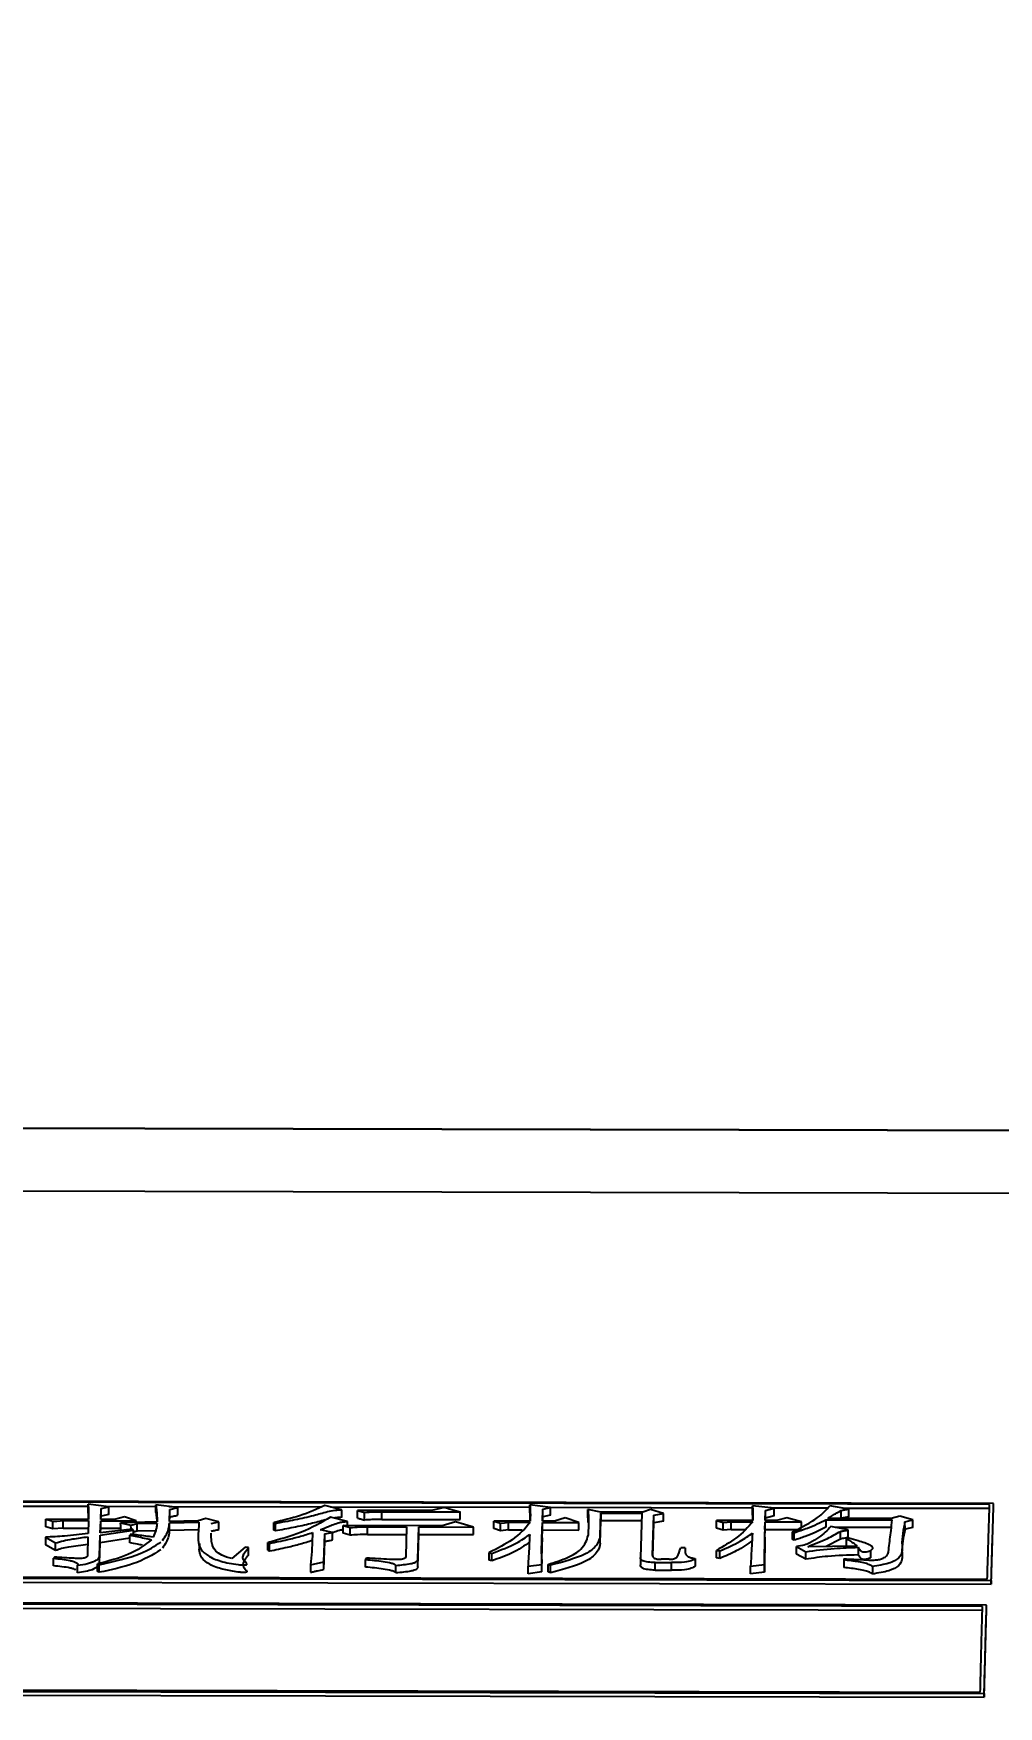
# Model space of a CAD drawing. Header units: millimetres. Extents: x 2454 to 4226, y 715 to 1968.
# Drawn here: x 2868.69 to 2879.5, y 1821.59 to 1840.33 of the extents above; entities that cross this region are included whole.
import ezdxf

# ---------------------------------------------------------------- set-up
doc = ezdxf.new("R2010")
doc.units = ezdxf.units.MM
doc.layers.add('标注', color=3, linetype='Continuous', lineweight=13)
doc.styles.add('SLDTEXTSTYLE1', font='txt.shx', dxfattribs={"width": 0.7, "bigfont": 'gbcbig.shx'})
doc.dimstyles.new('SLDDIMSTYLE12$0', dxfattribs={"dimtxt": 12, "dimasz": 10, "dimexe": 0, "dimexo": 0.0625, "dimgap": 0.875, "dimtad": 1, "dimdec": 1, "dimlfac": 1.8, "dimrnd": 1e-09, "dimzin": 12, "dimdsep": 46, "dimtxsty": 'SLDTEXTSTYLE1', "dimcen": 0.09, "dimdle": 8.16, "dimclrd": 3, "dimclre": 3, "dimadec": 0, "dimazin": 3, "dimtfac": 1, "dimtdec": 1, "dimtofl": 0, "dimtmove": 0, "dimatfit": 3, "dimfxl": 0, "dimfrac": 2, "dimtolj": 1, "dimlwd": 5, "dimlwe": 5, "dimarcsym": 0})

# ---------------------------------------------------------------- blocks, each defined once
blk = doc.blocks.new('*D56')
at = {"layer": 'Defpoints', "color": 0, "transparency": 16777216}
for p in [(3032.639, 1924.435), (3032.639, 1854.79), (2793.431, 1778.896)]:
    blk.add_point(p, dxfattribs=at)
at = {"layer": '标注', "color": 3, "linetype": 'Continuous', "lineweight": 5, "transparency": 16777216}
for p, q in [((3032.639, 1924.372), (3032.639, 1854.79)), ((2803.431, 1854.79), (3022.639, 1854.79))]:
    blk.add_line(p, q, dxfattribs=at)
at = {"layer": '标注', "color": 3, "lineweight": 5, "transparency": 16777216}
blk.add_line((2793.431, 1778.958), (2793.431, 1854.79), dxfattribs=at)
at = {"layer": '标注', "color": 3, "transparency": 16777216}
for points in [[(2803.431, 1856.457), (2803.431, 1853.123), (2793.431, 1854.79)], [(3022.639, 1856.457), (3022.639, 1853.123), (3032.639, 1854.79)]]:
    blk.add_solid(points, dxfattribs=at)
at = {"layer": '标注', "color": 0, "transparency": 16777216, "insert": (2913.035, 1869.379), "char_height": 12, "attachment_point": 5, "style": 'SLDTEXTSTYLE1'}
blk.add_mtext('\\A1;{\\H2.28571x;290}', dxfattribs=at)

msp = doc.modelspace()

# ---------------------------------------------------------------- linework, layer by layer
at = {"color": 7, "linetype": 'Continuous', "lineweight": 25}
for p, q in [((2890.687, 1828.021), (2841.19, 1828.127)), ((2844.789, 1828.119), (2885.287, 1828.033)), ((2844.788, 1827.419), (2885.186, 1827.332)), ((2879.442, 1823.868), (2859.658, 1823.911)), ((2879.396, 1823.856), (2859.703, 1823.899)), ((2867.929, 1823.838), (2869.304, 1823.835)), ((2868.831, 1823.69), (2868.909, 1823.667)), ((2869.308, 1823.689), (2868.831, 1823.69)), ((2868.831, 1823.605), (2868.831, 1823.69)), ((2869.537, 1823.828), (2869.304, 1823.859)), ((2869.445, 1823.688), (2869.449, 1823.811)), ((2869.447, 1823.688), (2869.449, 1823.726)), ((2869.449, 1823.811), (2869.537, 1823.828)), ((2869.537, 1823.743), (2869.449, 1823.726)), ((2869.487, 1823.835), (2870.063, 1823.833)), ((2869.709, 1823.719), (2869.6, 1823.688)), ((2869.843, 1823.673), (2869.709, 1823.719)), ((2870.306, 1823.821), (2870.063, 1823.852)), ((2870.063, 1823.766), (2870.063, 1823.852)), ((2870.209, 1823.833), (2871.914, 1823.829)), ((2870.213, 1823.664), (2870.217, 1823.801)), ((2870.216, 1823.664), (2870.217, 1823.716)), ((2870.217, 1823.801), (2870.306, 1823.821)), ((2870.623, 1823.697), (2870.535, 1823.672)), ((2870.768, 1823.66), (2870.623, 1823.697)), ((2872.145, 1823.797), (2871.952, 1823.845)), ((2872.016, 1823.829), (2874.25, 1823.824)), ((2872.209, 1823.665), (2872.016, 1823.714)), ((2872.145, 1823.712), (2872.145, 1823.797)), ((2872.32, 1823.703), (2872.32, 1823.789)), ((2872.32, 1823.789), (2872.397, 1823.766)), ((2873.147, 1823.787), (2872.32, 1823.789)), ((2872.397, 1823.681), (2872.397, 1823.766)), ((2872.592, 1823.689), (2872.592, 1823.774)), ((2872.592, 1823.774), (2873.468, 1823.772)), ((2873.295, 1823.822), (2873.147, 1823.787)), ((2874.482, 1823.823), (2874.25, 1823.851)), ((2874.39, 1823.669), (2874.394, 1823.803)), ((2874.393, 1823.669), (2874.394, 1823.718)), ((2874.394, 1823.803), (2874.482, 1823.823)), ((2874.482, 1823.737), (2874.394, 1823.718)), ((2874.474, 1823.824), (2876.742, 1823.819)), ((2874.644, 1823.705), (2874.526, 1823.669)), ((2874.798, 1823.654), (2874.644, 1823.705)), ((2875.045, 1823.771), (2874.9, 1823.8)), ((2874.9, 1823.714), (2874.9, 1823.8)), ((2875.037, 1823.508), (2875.045, 1823.758)), ((2875.513, 1823.77), (2875.045, 1823.771)), ((2875.045, 1823.758), (2875.502, 1823.757)), ((2875.502, 1823.757), (2875.487, 1823.263)), ((2875.601, 1823.801), (2875.513, 1823.77)), ((2875.746, 1823.753), (2875.601, 1823.801)), ((2875.624, 1823.284), (2875.638, 1823.737)), ((2875.638, 1823.737), (2875.746, 1823.753)), ((2876.984, 1823.814), (2876.742, 1823.842)), ((2876.882, 1823.675), (2876.886, 1823.79)), ((2876.885, 1823.675), (2876.886, 1823.704)), ((2876.886, 1823.79), (2876.984, 1823.814)), ((2876.984, 1823.729), (2876.886, 1823.704)), ((2876.951, 1823.818), (2877.583, 1823.817)), ((2877.127, 1823.708), (2877.009, 1823.675)), ((2877.291, 1823.66), (2877.127, 1823.708)), ((2878.295, 1823.697), (2877.584, 1823.699)), ((2877.821, 1823.804), (2877.608, 1823.841)), ((2877.733, 1823.702), (2877.726, 1823.698)), ((2877.733, 1823.788), (2877.821, 1823.804)), ((2877.821, 1823.719), (2877.733, 1823.702)), ((2877.749, 1823.816), (2879.396, 1823.813)), ((2878.393, 1823.725), (2878.295, 1823.697)), ((2878.538, 1823.683), (2878.393, 1823.725)), ((2879.415, 1822.962), (2879.442, 1823.824)), ((2868.909, 1823.582), (2868.831, 1823.605)), ((2869.026, 1823.59), (2868.909, 1823.582)), ((2869.026, 1823.675), (2869.308, 1823.675)), ((2869.026, 1823.59), (2869.026, 1823.675)), ((2869.026, 1823.59), (2869.305, 1823.589)), ((2869.308, 1823.675), (2869.303, 1823.529)), ((2869.432, 1823.282), (2869.439, 1823.511)), ((2869.439, 1823.511), (2869.811, 1823.568)), ((2869.44, 1823.54), (2869.444, 1823.674)), ((2869.802, 1823.58), (2869.44, 1823.54)), ((2869.443, 1823.54), (2869.444, 1823.589)), ((2869.444, 1823.674), (2869.843, 1823.673)), ((2869.444, 1823.589), (2869.668, 1823.589)), ((2869.6, 1823.688), (2869.445, 1823.688)), ((2870.077, 1823.662), (2869.667, 1823.651)), ((2869.667, 1823.651), (2869.783, 1823.625)), ((2869.671, 1823.565), (2869.668, 1823.566)), ((2869.78, 1823.522), (2869.77, 1823.511)), ((2869.783, 1823.625), (2869.852, 1823.642)), ((2869.811, 1823.568), (2869.802, 1823.58)), ((2869.852, 1823.557), (2869.811, 1823.547)), ((2869.843, 1823.656), (2869.843, 1823.673)), ((2869.852, 1823.642), (2870.076, 1823.647)), ((2870.06, 1823.562), (2869.852, 1823.557)), ((2870.535, 1823.672), (2870.213, 1823.664)), ((2870.213, 1823.65), (2870.544, 1823.658)), ((2870.213, 1823.565), (2870.213, 1823.65)), ((2870.544, 1823.573), (2870.213, 1823.565)), ((2870.68, 1823.643), (2870.768, 1823.66)), ((2871.381, 1823.568), (2871.381, 1823.653)), ((2871.381, 1823.653), (2871.4, 1823.644)), ((2871.4, 1823.559), (2871.381, 1823.568)), ((2871.4, 1823.559), (2871.4, 1823.644)), ((2872.04, 1823.543), (2871.904, 1823.572)), ((2871.942, 1823.214), (2871.952, 1823.526)), ((2871.952, 1823.526), (2872.04, 1823.543)), ((2872.159, 1823.62), (2872.236, 1823.597)), ((2873.269, 1823.618), (2872.159, 1823.62)), ((2872.159, 1823.535), (2872.159, 1823.62)), ((2872.236, 1823.512), (2872.159, 1823.535)), ((2872.209, 1823.62), (2872.209, 1823.665)), ((2872.236, 1823.512), (2872.236, 1823.597)), ((2872.431, 1823.605), (2872.869, 1823.604)), ((2872.431, 1823.52), (2872.431, 1823.605)), ((2872.431, 1823.52), (2872.869, 1823.519)), ((2872.592, 1823.689), (2873.468, 1823.687)), ((2872.869, 1823.604), (2872.859, 1823.272)), ((2872.994, 1823.242), (2873.005, 1823.604)), ((2872.995, 1823.157), (2873.005, 1823.519)), ((2873.005, 1823.604), (2873.619, 1823.603)), ((2873.005, 1823.519), (2873.619, 1823.518)), ((2873.416, 1823.66), (2873.269, 1823.618)), ((2873.619, 1823.603), (2873.416, 1823.66)), ((2873.845, 1823.67), (2873.922, 1823.647)), ((2874.254, 1823.669), (2873.845, 1823.67)), ((2873.845, 1823.585), (2873.845, 1823.67)), ((2873.922, 1823.562), (2873.845, 1823.585)), ((2873.922, 1823.562), (2873.922, 1823.647)), ((2874.01, 1823.571), (2873.922, 1823.562)), ((2874.01, 1823.656), (2874.253, 1823.655)), ((2874.01, 1823.571), (2874.164, 1823.57)), ((2874.387, 1823.568), (2874.389, 1823.655)), ((2874.387, 1823.483), (2874.39, 1823.57)), ((2874.389, 1823.655), (2874.798, 1823.654)), ((2874.39, 1823.57), (2874.389, 1823.655)), ((2874.526, 1823.669), (2874.39, 1823.669)), ((2874.39, 1823.57), (2874.798, 1823.569)), ((2874.905, 1823.645), (2874.901, 1823.508)), ((2875.037, 1823.423), (2875.045, 1823.672)), ((2875.037, 1823.423), (2875.037, 1823.508)), ((2875.503, 1823.671), (2875.045, 1823.672)), ((2875.627, 1823.273), (2875.638, 1823.651)), ((2875.746, 1823.668), (2875.638, 1823.651)), ((2876.337, 1823.676), (2876.414, 1823.653)), ((2876.746, 1823.675), (2876.337, 1823.676)), ((2876.337, 1823.591), (2876.337, 1823.676)), ((2876.414, 1823.568), (2876.337, 1823.591)), ((2876.414, 1823.568), (2876.414, 1823.653)), ((2876.502, 1823.576), (2876.414, 1823.568)), ((2876.502, 1823.662), (2876.746, 1823.661)), ((2876.502, 1823.576), (2876.657, 1823.576)), ((2876.879, 1823.576), (2876.882, 1823.661)), ((2876.879, 1823.49), (2876.882, 1823.576)), ((2877.009, 1823.675), (2876.882, 1823.675)), ((2876.882, 1823.661), (2877.291, 1823.66)), ((2876.882, 1823.576), (2876.882, 1823.661)), ((2876.882, 1823.576), (2877.291, 1823.575)), ((2877.19, 1823.549), (2877.209, 1823.54)), ((2877.19, 1823.464), (2877.19, 1823.549)), ((2877.564, 1823.685), (2878.304, 1823.683)), ((2877.814, 1823.571), (2877.62, 1823.608)), ((2878.304, 1823.598), (2877.666, 1823.599)), ((2877.726, 1823.469), (2877.726, 1823.554)), ((2878.449, 1823.663), (2878.538, 1823.683)), ((2878.45, 1823.578), (2878.449, 1823.663)), ((2878.538, 1823.597), (2878.45, 1823.578)), ((2868.825, 1823.489), (2868.94, 1823.425)), ((2868.825, 1823.489), (2868.826, 1823.404)), ((2868.94, 1823.34), (2868.826, 1823.404)), ((2868.94, 1823.34), (2868.94, 1823.425)), ((2869.302, 1823.494), (2869.296, 1823.286)), ((2869.432, 1823.198), (2869.439, 1823.426)), ((2869.77, 1823.477), (2869.439, 1823.426)), ((2871.061, 1823.377), (2870.911, 1823.249)), ((2871.1, 1823.373), (2871.061, 1823.377)), ((2871.1, 1823.289), (2871.1, 1823.373)), ((2871.316, 1823.429), (2871.335, 1823.42)), ((2871.316, 1823.344), (2871.316, 1823.429)), ((2871.335, 1823.335), (2871.335, 1823.42)), ((2871.942, 1823.13), (2871.952, 1823.441)), ((2873.795, 1823.317), (2873.824, 1823.308)), ((2875.987, 1823.372), (2875.938, 1823.372)), ((2876.337, 1823.341), (2876.375, 1823.335)), ((2876.337, 1823.257), (2876.337, 1823.341)), ((2877.209, 1823.455), (2877.19, 1823.464)), ((2877.234, 1823.384), (2877.339, 1823.327)), ((2877.915, 1823.388), (2877.36, 1823.383)), ((2877.726, 1823.469), (2877.566, 1823.385)), ((2877.791, 1823.473), (2877.821, 1823.478)), ((2877.925, 1823.376), (2877.925, 1823.291)), ((2878.065, 1823.257), (2878.065, 1823.343)), ((2868.926, 1823.266), (2868.916, 1823.254)), ((2868.916, 1823.169), (2868.916, 1823.254)), ((2869.41, 1823.19), (2869.429, 1823.181)), ((2869.41, 1823.105), (2869.41, 1823.19)), ((2869.432, 1823.198), (2869.432, 1823.282)), ((2871.795, 1823.181), (2871.942, 1823.214)), ((2872.42, 1823.255), (2872.41, 1823.24)), ((2872.749, 1823.089), (2872.749, 1823.173)), ((2872.995, 1823.157), (2872.994, 1823.242)), ((2873.824, 1823.224), (2873.795, 1823.233)), ((2874.229, 1823.164), (2874.385, 1823.185)), ((2874.229, 1823.079), (2874.229, 1823.164)), ((2874.453, 1823.185), (2874.482, 1823.175)), ((2874.453, 1823.1), (2874.453, 1823.185)), ((2875.487, 1823.263), (2875.488, 1823.179)), ((2875.651, 1823.206), (2875.836, 1823.206)), ((2875.651, 1823.121), (2875.651, 1823.206)), ((2875.808, 1823.242), (2875.72, 1823.242)), ((2875.836, 1823.121), (2875.836, 1823.206)), ((2876.1, 1823.25), (2876.1, 1823.165)), ((2876.376, 1823.251), (2876.337, 1823.257)), ((2876.721, 1823.165), (2876.877, 1823.182)), ((2876.721, 1823.08), (2876.721, 1823.165)), ((2877.339, 1823.243), (2877.234, 1823.299)), ((2877.765, 1823.246), (2877.765, 1823.234)), ((2877.765, 1823.234), (2877.765, 1823.15)), ((2878.084, 1823.162), (2878.084, 1823.077)), ((2859.632, 1823.049), (2879.415, 1823.005)), ((2859.632, 1823.006), (2879.415, 1822.962)), ((2859.677, 1823.063), (2879.371, 1823.019)), ((2869.429, 1823.096), (2869.41, 1823.105)), ((2874.385, 1823.1), (2874.229, 1823.079)), ((2874.482, 1823.091), (2874.453, 1823.1)), ((2875.651, 1823.121), (2875.836, 1823.121)), ((2876.877, 1823.098), (2876.721, 1823.08)), ((2879.415, 1823.005), (2879.415, 1822.963)), ((2879.363, 1822.729), (2859.579, 1822.772)), ((2879.317, 1822.714), (2859.623, 1822.757)), ((2859.623, 1822.715), (2879.317, 1822.672)), ((2879.337, 1821.696), (2879.363, 1822.686)), ((2859.553, 1821.781), (2879.336, 1821.738)), ((2859.553, 1821.739), (2879.337, 1821.696)), ((2859.598, 1821.797), (2879.292, 1821.754)), ((2879.336, 1821.738), (2879.337, 1821.696))]:
    msp.add_line(p, q, dxfattribs=at)
at = {"color": 7, "linetype": 'Continuous', "lineweight": 25, "flags": 128}
for points in [[(2869.304, 1823.773), (2869.304, 1823.821), (2869.304, 1823.859)], [(2869.449, 1823.726), (2869.449, 1823.774), (2869.449, 1823.811)], [(2869.537, 1823.743), (2869.537, 1823.79), (2869.537, 1823.828)], [(2870.217, 1823.716), (2870.217, 1823.764), (2870.217, 1823.801)], [(2870.306, 1823.821), (2870.306, 1823.773), (2870.306, 1823.735)], [(2873.468, 1823.687), (2873.468, 1823.735), (2873.468, 1823.772)], [(2874.25, 1823.765), (2874.25, 1823.813), (2874.25, 1823.851)], [(2874.394, 1823.718), (2874.394, 1823.766), (2874.394, 1823.803)], [(2874.482, 1823.737), (2874.482, 1823.785), (2874.482, 1823.823)], [(2875.045, 1823.758), (2875.045, 1823.71), (2875.045, 1823.672)], [(2875.638, 1823.651), (2875.638, 1823.699), (2875.638, 1823.737)], [(2875.746, 1823.668), (2875.746, 1823.716), (2875.746, 1823.753)], [(2876.742, 1823.757), (2876.742, 1823.805), (2876.742, 1823.842)], [(2876.886, 1823.704), (2876.886, 1823.752), (2876.886, 1823.79)], [(2876.984, 1823.729), (2876.984, 1823.777), (2876.984, 1823.814)], [(2877.733, 1823.702), (2877.733, 1823.75), (2877.733, 1823.788)], [(2877.821, 1823.719), (2877.821, 1823.767), (2877.821, 1823.804)], [(2879.442, 1823.825), (2879.442, 1823.849), (2879.442, 1823.868)], [(2868.909, 1823.667), (2868.953, 1823.67), (2868.989, 1823.673), (2869.026, 1823.675)], [(2868.909, 1823.582), (2868.909, 1823.629), (2868.909, 1823.667)], [(2869.439, 1823.426), (2869.439, 1823.474), (2869.439, 1823.511)], [(2869.444, 1823.589), (2869.444, 1823.637), (2869.444, 1823.674)], [(2869.668, 1823.566), (2869.668, 1823.614), (2869.667, 1823.651)], [(2869.77, 1823.426), (2869.77, 1823.473), (2869.77, 1823.511)], [(2869.784, 1823.578), (2869.784, 1823.588), (2869.783, 1823.625)], [(2869.811, 1823.518), (2869.811, 1823.531), (2869.811, 1823.568)], [(2869.852, 1823.557), (2869.852, 1823.605), (2869.852, 1823.642)], [(2870.768, 1823.575), (2870.768, 1823.623), (2870.768, 1823.66)], [(2871.952, 1823.441), (2871.952, 1823.489), (2871.952, 1823.526)], [(2872.04, 1823.458), (2872.04, 1823.506), (2872.04, 1823.543)], [(2873.005, 1823.519), (2873.005, 1823.567), (2873.005, 1823.604)], [(2873.619, 1823.518), (2873.619, 1823.565), (2873.619, 1823.603)], [(2873.922, 1823.647), (2873.966, 1823.652), (2874.01, 1823.656)], [(2874.01, 1823.571), (2874.01, 1823.618), (2874.01, 1823.656)], [(2874.798, 1823.569), (2874.798, 1823.617), (2874.798, 1823.654)], [(2876.414, 1823.653), (2876.458, 1823.658), (2876.502, 1823.662)], [(2876.502, 1823.576), (2876.502, 1823.624), (2876.502, 1823.662)], [(2877.209, 1823.455), (2877.209, 1823.503), (2877.209, 1823.54)], [(2877.291, 1823.607), (2877.291, 1823.622), (2877.291, 1823.66)], [(2877.564, 1823.685), (2877.564, 1823.637), (2877.564, 1823.6)], [(2877.814, 1823.486), (2877.814, 1823.533), (2877.814, 1823.571)], [(2878.538, 1823.597), (2878.538, 1823.645), (2878.538, 1823.683)], [(2871.316, 1823.344), (2871.321, 1823.342), (2871.325, 1823.339), (2871.33, 1823.337), (2871.335, 1823.335)], [(2873.795, 1823.233), (2873.795, 1823.27), (2873.795, 1823.294), (2873.795, 1823.317)], [(2876.376, 1823.251), (2876.376, 1823.272), (2876.376, 1823.293), (2876.376, 1823.314), (2876.375, 1823.335)], [(2877.234, 1823.299), (2877.234, 1823.32), (2877.234, 1823.342), (2877.234, 1823.384)], [(2877.339, 1823.243), (2877.339, 1823.264), (2877.339, 1823.285), (2877.339, 1823.306), (2877.339, 1823.327)], [(2877.791, 1823.473), (2877.791, 1823.425), (2877.791, 1823.388)], [(2869.186, 1823.091), (2869.186, 1823.116), (2869.186, 1823.14), (2869.186, 1823.175)], [(2869.429, 1823.096), (2869.429, 1823.127), (2869.429, 1823.154), (2869.429, 1823.181)], [(2871.795, 1823.181), (2871.795, 1823.134), (2871.795, 1823.097)], [(2871.942, 1823.13), (2871.942, 1823.177), (2871.942, 1823.214)], [(2872.41, 1823.155), (2872.41, 1823.198), (2872.41, 1823.24)], [(2873.824, 1823.224), (2873.824, 1823.261), (2873.824, 1823.285), (2873.824, 1823.308)], [(2874.385, 1823.1), (2874.385, 1823.148), (2874.385, 1823.185)], [(2874.482, 1823.091), (2874.482, 1823.128), (2874.482, 1823.152), (2874.482, 1823.175)], [(2876.877, 1823.098), (2876.877, 1823.145), (2876.877, 1823.182)], [(2878.064, 1823.258), (2878.038, 1823.247), (2878.014, 1823.242), (2878, 1823.24), (2877.99, 1823.239), (2877.983, 1823.239), (2877.976, 1823.24), (2877.968, 1823.243), (2877.954, 1823.253), (2877.944, 1823.264), (2877.925, 1823.291), (2877.925, 1823.291)], [(2879.363, 1822.687), (2879.363, 1822.71), (2879.363, 1822.729)]]:
    msp.add_lwpolyline(points, dxfattribs=at)
at = {"color": 7, "linetype": 'Continuous', "lineweight": 25}
for points, knots in [([(2869.304, 1823.859), (2869.306, 1823.836), (2869.309, 1823.796), (2869.309, 1823.74), (2869.309, 1823.706), (2869.308, 1823.689)], [0, 0, 0, 0, 0.408108, 0.704038, 1, 1, 1, 1]), ([(2869.309, 1823.697), (2869.308, 1823.706), (2869.308, 1823.731), (2869.306, 1823.757), (2869.304, 1823.773)], [0, 0, 0, 0, 0.339302, 1, 1, 1, 1]), ([(2870.063, 1823.852), (2870.066, 1823.829), (2870.071, 1823.787), (2870.075, 1823.724), (2870.076, 1823.682), (2870.077, 1823.662)], [0, 0, 0, 0, 0.354442, 0.677204, 1, 1, 1, 1]), ([(2870.063, 1823.766), (2870.066, 1823.744), (2870.07, 1823.71), (2870.072, 1823.674), (2870.073, 1823.661)], [0, 0, 0, 0, 0.633392, 1, 1, 1, 1]), ([(2870.217, 1823.716), (2870.23, 1823.719), (2870.251, 1823.723), (2870.28, 1823.73), (2870.297, 1823.733), (2870.306, 1823.735)], [0, 0, 0, 0, 0.4210577, 0.7105284, 1, 1, 1, 1]), ([(2872.016, 1823.714), (2871.916, 1823.654), (2871.736, 1823.546), (2871.446, 1823.465), (2871.316, 1823.429)], [0, 0, 0, 0, 0.553438, 1, 1, 1, 1]), ([(2871.952, 1823.845), (2871.865, 1823.804), (2871.707, 1823.731), (2871.482, 1823.677), (2871.381, 1823.653)], [0, 0, 0, 0, 0.552425, 1, 1, 1, 1]), ([(2871.4, 1823.644), (2871.474, 1823.658), (2871.621, 1823.686), (2871.82, 1823.728), (2871.953, 1823.77), (2872.061, 1823.793), (2872.12, 1823.796), (2872.145, 1823.797)], [0, 0, 0, 0, 0.285819, 0.571901, 0.802769, 0.915178, 1, 1, 1, 1]), ([(2872.145, 1823.712), (2872.123, 1823.711), (2872.092, 1823.71), (2872.065, 1823.705), (2872.057, 1823.703)], [0, 0, 0, 0, 0.691358, 1, 1, 1, 1]), ([(2872.32, 1823.703), (2872.331, 1823.7), (2872.349, 1823.695), (2872.375, 1823.687), (2872.39, 1823.683), (2872.397, 1823.681)], [0, 0, 0, 0, 0.429892, 0.714946, 1, 1, 1, 1]), ([(2872.397, 1823.766), (2872.433, 1823.769), (2872.497, 1823.774), (2872.563, 1823.774), (2872.592, 1823.774)], [0, 0, 0, 0, 0.558776, 1, 1, 1, 1]), ([(2873.295, 1823.822), (2873.317, 1823.816), (2873.357, 1823.804), (2873.415, 1823.788), (2873.45, 1823.777), (2873.468, 1823.772)], [0, 0, 0, 0, 0.38189, 0.690945, 1, 1, 1, 1]), ([(2874.25, 1823.851), (2874.251, 1823.831), (2874.254, 1823.791), (2874.255, 1823.73), (2874.254, 1823.69), (2874.254, 1823.669)], [0, 0, 0, 0, 0.334335, 0.667146, 1, 1, 1, 1]), ([(2874.254, 1823.68), (2874.254, 1823.688), (2874.253, 1823.717), (2874.251, 1823.745), (2874.25, 1823.765)], [0, 0, 0, 0, 0.295884, 1, 1, 1, 1]), ([(2874.9, 1823.8), (2874.902, 1823.78), (2874.904, 1823.745), (2874.906, 1823.693), (2874.905, 1823.661), (2874.905, 1823.645)], [0, 0, 0, 0, 0.382414, 0.691185, 1, 1, 1, 1]), ([(2874.904, 1823.655), (2874.904, 1823.659), (2874.903, 1823.679), (2874.902, 1823.698), (2874.9, 1823.714)], [0, 0, 0, 0, 0.198252, 1, 1, 1, 1]), ([(2876.742, 1823.842), (2876.743, 1823.822), (2876.746, 1823.784), (2876.747, 1823.729), (2876.746, 1823.693), (2876.746, 1823.675)], [0, 0, 0, 0, 0.36909, 0.684525, 1, 1, 1, 1]), ([(2876.746, 1823.681), (2876.746, 1823.689), (2876.746, 1823.714), (2876.743, 1823.74), (2876.742, 1823.757)], [0, 0, 0, 0, 0.310192, 1, 1, 1, 1]), ([(2877.19, 1823.549), (2877.293, 1823.601), (2877.475, 1823.694), (2877.568, 1823.796), (2877.608, 1823.841)], [0, 0, 0, 0, 0.5631557, 1, 1, 1, 1]), ([(2877.584, 1823.699), (2877.598, 1823.708), (2877.627, 1823.726), (2877.676, 1823.755), (2877.712, 1823.776), (2877.733, 1823.788)], [0, 0, 0, 0, 0.297343, 0.594695, 1, 1, 1, 1]), ([(2879.371, 1823.019), (2879.373, 1823.11), (2879.379, 1823.29), (2879.387, 1823.57), (2879.393, 1823.754), (2879.396, 1823.856)], [0, 0, 0, 0, 0.309679, 0.619357, 1, 1, 1, 1]), ([(2879.415, 1823.005), (2879.418, 1823.096), (2879.423, 1823.276), (2879.432, 1823.566), (2879.438, 1823.758), (2879.442, 1823.868)], [0, 0, 0, 0, 0.300097, 0.600194, 1, 1, 1, 1]), ([(2869.303, 1823.529), (2869.216, 1823.519), (2869.06, 1823.501), (2868.897, 1823.493), (2868.825, 1823.489)], [0, 0, 0, 0, 0.559382, 1, 1, 1, 1]), ([(2869.77, 1823.511), (2869.797, 1823.506), (2869.853, 1823.496), (2869.933, 1823.48), (2869.986, 1823.467), (2870.012, 1823.461)], [0, 0, 0, 0, 0.31956, 0.659102, 1, 1, 1, 1]), ([(2870.032, 1823.49), (2870.004, 1823.494), (2869.949, 1823.501), (2869.865, 1823.512), (2869.808, 1823.519), (2869.78, 1823.522)], [0, 0, 0, 0, 0.336103, 0.668008, 1, 1, 1, 1]), ([(2870.076, 1823.647), (2870.074, 1823.633), (2870.07, 1823.606), (2870.06, 1823.553), (2870.043, 1823.514), (2870.032, 1823.49)], [0, 0, 0, 0, 0.266205, 0.53243, 1, 1, 1, 1]), ([(2870.135, 1823.453), (2870.152, 1823.476), (2870.184, 1823.519), (2870.207, 1823.585), (2870.211, 1823.628), (2870.213, 1823.65)], [0, 0, 0, 0, 0.34508, 0.671429, 1, 1, 1, 1]), ([(2870.213, 1823.565), (2870.211, 1823.542), (2870.207, 1823.499), (2870.182, 1823.433), (2870.151, 1823.39), (2870.136, 1823.368)], [0, 0, 0, 0, 0.342151, 0.66968, 1, 1, 1, 1]), ([(2870.544, 1823.658), (2870.543, 1823.624), (2870.539, 1823.524), (2870.519, 1823.394), (2870.638, 1823.279), (2870.781, 1823.217), (2870.93, 1823.188), (2871.025, 1823.178), (2871.054, 1823.178), (2871.066, 1823.179), (2871.073, 1823.18), (2871.078, 1823.183), (2871.081, 1823.188), (2871.073, 1823.206), (2871.036, 1823.235), (2871.035, 1823.297), (2871.073, 1823.342), (2871.1, 1823.373)], [0, 0, 0, 0, 0.135842, 0.407887, 0.507258, 0.605791, 0.704384, 0.728235, 0.737085, 0.740971, 0.7449, 0.748296, 0.752624, 0.764537, 0.817613, 0.871305, 1, 1, 1, 1]), ([(2870.68, 1823.558), (2870.693, 1823.561), (2870.714, 1823.565), (2870.743, 1823.57), (2870.76, 1823.573), (2870.768, 1823.575)], [0, 0, 0, 0, 0.440603, 0.720301, 1, 1, 1, 1]), ([(2870.911, 1823.249), (2870.871, 1823.261), (2870.793, 1823.284), (2870.707, 1823.351), (2870.68, 1823.437), (2870.682, 1823.504), (2870.683, 1823.536)], [0, 0, 0, 0, 0.169134, 0.333556, 0.682876, 1, 1, 1, 1]), ([(2871.335, 1823.42), (2871.403, 1823.434), (2871.521, 1823.459), (2871.684, 1823.499), (2871.772, 1823.527), (2871.816, 1823.541)], [0, 0, 0, 0, 0.39741, 0.697566, 1, 1, 1, 1]), ([(2871.956, 1823.683), (2871.903, 1823.668), (2871.792, 1823.637), (2871.603, 1823.597), (2871.468, 1823.572), (2871.4, 1823.559)], [0, 0, 0, 0, 0.309598, 0.653683, 1, 1, 1, 1]), ([(2871.816, 1823.541), (2871.815, 1823.519), (2871.813, 1823.449), (2871.809, 1823.33), (2871.8, 1823.231), (2871.795, 1823.181)], [0, 0, 0, 0, 0.187849, 0.59388, 1, 1, 1, 1]), ([(2871.904, 1823.572), (2871.934, 1823.584), (2871.983, 1823.605), (2872.052, 1823.633), (2872.105, 1823.652), (2872.161, 1823.662), (2872.193, 1823.664), (2872.209, 1823.665)], [0, 0, 0, 0, 0.335448, 0.552754, 0.772144, 0.884854, 1, 1, 1, 1]), ([(2872.04, 1823.542), (2872.044, 1823.544), (2872.068, 1823.553), (2872.104, 1823.567), (2872.145, 1823.574), (2872.159, 1823.576)], [0, 0, 0, 0, 0.128037, 0.715637, 1, 1, 1, 1]), ([(2872.236, 1823.597), (2872.272, 1823.6), (2872.336, 1823.605), (2872.402, 1823.605), (2872.431, 1823.605)], [0, 0, 0, 0, 0.558776, 1, 1, 1, 1]), ([(2872.431, 1823.52), (2872.394, 1823.52), (2872.328, 1823.519), (2872.264, 1823.514), (2872.236, 1823.512)], [0, 0, 0, 0, 0.561154, 1, 1, 1, 1]), ([(2872.592, 1823.689), (2872.555, 1823.688), (2872.489, 1823.688), (2872.425, 1823.683), (2872.397, 1823.681)], [0, 0, 0, 0, 0.561154, 1, 1, 1, 1]), ([(2874.253, 1823.655), (2874.196, 1823.589), (2874.095, 1823.471), (2873.887, 1823.365), (2873.795, 1823.317)], [0, 0, 0, 0, 0.556561, 1, 1, 1, 1]), ([(2873.824, 1823.308), (2873.922, 1823.345), (2874.095, 1823.41), (2874.202, 1823.487), (2874.249, 1823.521)], [0, 0, 0, 0, 0.56445, 1, 1, 1, 1]), ([(2874.249, 1823.521), (2874.246, 1823.477), (2874.242, 1823.396), (2874.235, 1823.277), (2874.231, 1823.202), (2874.229, 1823.164)], [0, 0, 0, 0, 0.378131, 0.689062, 1, 1, 1, 1]), ([(2874.385, 1823.185), (2874.383, 1823.229), (2874.38, 1823.316), (2874.382, 1823.444), (2874.385, 1823.527), (2874.387, 1823.568)], [0, 0, 0, 0, 0.337673, 0.668818, 1, 1, 1, 1]), ([(2874.453, 1823.185), (2874.53, 1823.209), (2874.683, 1823.258), (2874.861, 1823.369), (2874.886, 1823.456), (2874.901, 1823.508)], [0, 0, 0, 0, 0.287843, 0.56827, 1, 1, 1, 1]), ([(2875.037, 1823.508), (2875.029, 1823.472), (2875.014, 1823.4), (2874.855, 1823.274), (2874.625, 1823.213), (2874.482, 1823.175)], [0, 0, 0, 0, 0.273626, 0.550593, 1, 1, 1, 1]), ([(2876.746, 1823.661), (2876.69, 1823.6), (2876.591, 1823.49), (2876.415, 1823.387), (2876.337, 1823.341)], [0, 0, 0, 0, 0.557232, 1, 1, 1, 1]), ([(2876.375, 1823.335), (2876.457, 1823.371), (2876.601, 1823.434), (2876.699, 1823.505), (2876.742, 1823.536)], [0, 0, 0, 0, 0.563118, 1, 1, 1, 1]), ([(2876.742, 1823.536), (2876.739, 1823.488), (2876.734, 1823.404), (2876.727, 1823.28), (2876.723, 1823.203), (2876.721, 1823.165)], [0, 0, 0, 0, 0.390308, 0.69515, 1, 1, 1, 1]), ([(2876.877, 1823.182), (2876.878, 1823.268), (2876.878, 1823.378), (2876.879, 1823.498), (2876.879, 1823.535), (2876.879, 1823.549)], [0, 0, 0, 0, 0.692374, 0.883634, 1, 1, 1, 1]), ([(2877.209, 1823.54), (2877.26, 1823.557), (2877.352, 1823.588), (2877.467, 1823.637), (2877.532, 1823.669), (2877.564, 1823.685)], [0, 0, 0, 0, 0.377952, 0.688272, 1, 1, 1, 1]), ([(2877.564, 1823.6), (2877.525, 1823.58), (2877.453, 1823.545), (2877.335, 1823.497), (2877.251, 1823.469), (2877.209, 1823.455)], [0, 0, 0, 0, 0.374483, 0.686096, 1, 1, 1, 1]), ([(2877.62, 1823.608), (2877.578, 1823.567), (2877.515, 1823.504), (2877.406, 1823.436), (2877.325, 1823.398), (2877.264, 1823.388), (2877.234, 1823.384)], [0, 0, 0, 0, 0.492875, 0.752658, 0.874883, 1, 1, 1, 1]), ([(2877.36, 1823.383), (2877.437, 1823.414), (2877.573, 1823.468), (2877.679, 1823.527), (2877.726, 1823.554)], [0, 0, 0, 0, 0.562318, 1, 1, 1, 1]), ([(2877.726, 1823.554), (2877.739, 1823.556), (2877.76, 1823.56), (2877.789, 1823.566), (2877.806, 1823.569), (2877.814, 1823.571)], [0, 0, 0, 0, 0.4404821, 0.7202415, 1, 1, 1, 1]), ([(2877.765, 1823.246), (2877.839, 1823.244), (2877.938, 1823.24), (2878.056, 1823.232), (2878.117, 1823.233), (2878.168, 1823.241), (2878.212, 1823.256), (2878.253, 1823.284), (2878.265, 1823.324), (2878.273, 1823.419), (2878.293, 1823.541), (2878.301, 1823.643), (2878.304, 1823.683)], [0, 0, 0, 0, 0.126408, 0.169449, 0.20235, 0.228968, 0.261384, 0.308448, 0.379524, 0.461673, 0.790374, 1, 1, 1, 1]), ([(2878.449, 1823.663), (2878.431, 1823.576), (2878.403, 1823.443), (2878.429, 1823.277), (2878.277, 1823.191), (2878.149, 1823.172), (2878.084, 1823.162)], [0, 0, 0, 0, 0.4939237, 0.7502827, 0.8717983, 1, 1, 1, 1]), ([(2878.45, 1823.578), (2878.431, 1823.491), (2878.403, 1823.358), (2878.429, 1823.192), (2878.277, 1823.107), (2878.15, 1823.087), (2878.084, 1823.077)], [0, 0, 0, 0, 0.4938329, 0.7501471, 0.8716892, 1, 1, 1, 1]), ([(2868.94, 1823.425), (2868.968, 1823.434), (2869.024, 1823.452), (2869.152, 1823.473), (2869.245, 1823.486), (2869.302, 1823.494)], [0, 0, 0, 0, 0.272712, 0.554125, 1, 1, 1, 1]), ([(2869.303, 1823.409), (2869.23, 1823.399), (2869.129, 1823.384), (2869.003, 1823.363), (2868.961, 1823.348), (2868.94, 1823.34)], [0, 0, 0, 0, 0.566247, 0.786872, 1, 1, 1, 1]), ([(2870.012, 1823.461), (2869.938, 1823.402), (2869.803, 1823.295), (2869.532, 1823.222), (2869.41, 1823.19)], [0, 0, 0, 0, 0.551537, 1, 1, 1, 1]), ([(2869.429, 1823.181), (2869.596, 1823.218), (2869.889, 1823.285), (2870.049, 1823.389), (2870.118, 1823.434)], [0, 0, 0, 0, 0.567866, 1, 1, 1, 1]), ([(2870.119, 1823.349), (2870.026, 1823.292), (2869.858, 1823.189), (2869.562, 1823.125), (2869.429, 1823.096)], [0, 0, 0, 0, 0.550678, 1, 1, 1, 1]), ([(2869.913, 1823.399), (2869.894, 1823.403), (2869.848, 1823.412), (2869.799, 1823.421), (2869.77, 1823.426)], [0, 0, 0, 0, 0.407205, 1, 1, 1, 1]), ([(2871.1, 1823.289), (2871.069, 1823.255), (2871.022, 1823.203), (2871.048, 1823.14), (2871.079, 1823.113), (2871.081, 1823.101), (2871.076, 1823.097), (2871.071, 1823.095), (2871.061, 1823.094), (2871.038, 1823.093), (2870.96, 1823.1), (2870.868, 1823.116), (2870.736, 1823.15), (2870.624, 1823.202), (2870.538, 1823.3), (2870.548, 1823.372), (2870.555, 1823.418)], [0, 0, 0, 0, 0.17306, 0.260559, 0.303426, 0.314241, 0.318474, 0.322747, 0.32746, 0.335556, 0.360343, 0.45932, 0.508272, 0.634535, 0.765802, 1, 1, 1, 1]), ([(2871.335, 1823.335), (2871.402, 1823.349), (2871.521, 1823.374), (2871.683, 1823.414), (2871.771, 1823.442), (2871.816, 1823.456)], [0, 0, 0, 0, 0.393676, 0.695683, 1, 1, 1, 1]), ([(2871.952, 1823.441), (2871.965, 1823.444), (2871.986, 1823.448), (2872.015, 1823.453), (2872.032, 1823.457), (2872.04, 1823.458)], [0, 0, 0, 0, 0.440658, 0.720329, 1, 1, 1, 1]), ([(2874.249, 1823.436), (2874.187, 1823.393), (2874.077, 1823.316), (2873.902, 1823.252), (2873.824, 1823.224)], [0, 0, 0, 0, 0.555018, 1, 1, 1, 1]), ([(2874.387, 1823.483), (2874.385, 1823.441), (2874.383, 1823.388), (2874.382, 1823.328), (2874.382, 1823.311), (2874.382, 1823.305)], [0, 0, 0, 0, 0.716678, 0.895847, 1, 1, 1, 1]), ([(2875.037, 1823.423), (2875.03, 1823.387), (2875.014, 1823.316), (2874.855, 1823.19), (2874.625, 1823.129), (2874.482, 1823.091)], [0, 0, 0, 0, 0.273526, 0.550444, 1, 1, 1, 1]), ([(2875.808, 1823.242), (2875.817, 1823.242), (2875.834, 1823.242), (2875.86, 1823.246), (2875.879, 1823.253), (2875.903, 1823.271), (2875.918, 1823.311), (2875.93, 1823.348), (2875.938, 1823.372)], [0, 0, 0, 0, 0.06, 0.119018, 0.1855836, 0.2512122, 0.5081781, 1, 1, 1, 1]), ([(2875.987, 1823.372), (2875.987, 1823.35), (2875.986, 1823.316), (2876.006, 1823.275), (2876.055, 1823.258), (2876.085, 1823.253), (2876.1, 1823.25)], [0, 0, 0, 0, 0.4918171, 0.7486426, 0.872524, 1, 1, 1, 1]), ([(2876.742, 1823.451), (2876.686, 1823.411), (2876.586, 1823.341), (2876.44, 1823.278), (2876.376, 1823.251)], [0, 0, 0, 0, 0.556539, 1, 1, 1, 1]), ([(2876.879, 1823.49), (2876.879, 1823.449), (2876.879, 1823.387), (2876.878, 1823.303), (2876.878, 1823.237), (2876.878, 1823.187), (2876.878, 1823.154), (2876.878, 1823.139), (2876.877, 1823.127), (2876.877, 1823.113), (2876.877, 1823.104), (2876.877, 1823.098)], [0, 0, 0, 0, 0.3225085, 0.4837622, 0.6450159, 0.822507, 0.8668802, 0.8890668, 0.9334399, 0.9556265, 1, 1, 1, 1]), ([(2877.339, 1823.327), (2877.444, 1823.341), (2877.633, 1823.367), (2877.835, 1823.373), (2877.925, 1823.376)], [0, 0, 0, 0, 0.555045, 1, 1, 1, 1]), ([(2877.814, 1823.486), (2877.801, 1823.483), (2877.78, 1823.479), (2877.75, 1823.473), (2877.734, 1823.47), (2877.726, 1823.469)], [0, 0, 0, 0, 0.440644, 0.720322, 1, 1, 1, 1]), ([(2877.791, 1823.473), (2877.807, 1823.464), (2877.84, 1823.446), (2877.879, 1823.417), (2877.903, 1823.398), (2877.915, 1823.388)], [0, 0, 0, 0, 0.330063, 0.664535, 1, 1, 1, 1]), ([(2877.925, 1823.376), (2877.932, 1823.365), (2877.942, 1823.35), (2877.958, 1823.333), (2877.968, 1823.328), (2877.975, 1823.325), (2877.984, 1823.324), (2877.994, 1823.324), (2878.011, 1823.325), (2878.04, 1823.332), (2878.073, 1823.345), (2878.093, 1823.362), (2878.087, 1823.381), (2878.043, 1823.413), (2877.941, 1823.444), (2877.855, 1823.468), (2877.821, 1823.478)], [0, 0, 0, 0, 0.13299, 0.175051, 0.190954, 0.206995, 0.216675, 0.226364, 0.242477, 0.286843, 0.35863, 0.425688, 0.486745, 0.567809, 0.824015, 1, 1, 1, 1]), ([(2868.916, 1823.254), (2868.98, 1823.247), (2869.061, 1823.239), (2869.143, 1823.218), (2869.174, 1823.205), (2869.191, 1823.19), (2869.188, 1823.18), (2869.186, 1823.175)], [0, 0, 0, 0, 0.515011, 0.646335, 0.77405, 0.887682, 1, 1, 1, 1]), ([(2869.167, 1823.123), (2869.159, 1823.126), (2869.141, 1823.135), (2869.06, 1823.154), (2868.98, 1823.162), (2868.916, 1823.169)], [0, 0, 0, 0, 0.135837, 0.311377, 1, 1, 1, 1]), ([(2869.296, 1823.286), (2869.296, 1823.28), (2869.295, 1823.269), (2869.263, 1823.253), (2869.204, 1823.25), (2869.093, 1823.255), (2869, 1823.261), (2868.926, 1823.266)], [0, 0, 0, 0, 0.1108228, 0.2228045, 0.351454, 0.4868122, 1, 1, 1, 1]), ([(2869.186, 1823.175), (2869.224, 1823.181), (2869.299, 1823.192), (2869.381, 1823.22), (2869.426, 1823.251), (2869.43, 1823.272), (2869.432, 1823.282)], [0, 0, 0, 0, 0.291564, 0.573559, 0.788281, 1, 1, 1, 1]), ([(2869.41, 1823.158), (2869.392, 1823.147), (2869.343, 1823.115), (2869.246, 1823.1), (2869.186, 1823.091)], [0, 0, 0, 0, 0.37052, 1, 1, 1, 1]), ([(2871.795, 1823.097), (2871.808, 1823.1), (2871.833, 1823.105), (2871.882, 1823.116), (2871.919, 1823.124), (2871.942, 1823.13)], [0, 0, 0, 0, 0.257362, 0.514724, 1, 1, 1, 1]), ([(2872.41, 1823.24), (2872.477, 1823.233), (2872.578, 1823.223), (2872.684, 1823.204), (2872.736, 1823.189), (2872.745, 1823.178), (2872.749, 1823.173)], [0, 0, 0, 0, 0.5106118, 0.7722813, 0.8885443, 1, 1, 1, 1]), ([(2872.749, 1823.089), (2872.745, 1823.094), (2872.736, 1823.104), (2872.684, 1823.119), (2872.578, 1823.139), (2872.477, 1823.149), (2872.41, 1823.155)], [0, 0, 0, 0, 0.111364, 0.227591, 0.48927, 1, 1, 1, 1]), ([(2872.859, 1823.272), (2872.859, 1823.266), (2872.858, 1823.257), (2872.838, 1823.245), (2872.8, 1823.236), (2872.742, 1823.239), (2872.614, 1823.243), (2872.506, 1823.25), (2872.42, 1823.255)], [0, 0, 0, 0, 0.100669, 0.161918, 0.224929, 0.356621, 0.488523, 1, 1, 1, 1]), ([(2872.749, 1823.173), (2872.807, 1823.179), (2872.88, 1823.185), (2872.956, 1823.202), (2872.989, 1823.219), (2872.992, 1823.233), (2872.994, 1823.242)], [0, 0, 0, 0, 0.517418, 0.648637, 0.775554, 1, 1, 1, 1]), ([(2872.995, 1823.157), (2872.992, 1823.148), (2872.989, 1823.134), (2872.957, 1823.118), (2872.88, 1823.101), (2872.807, 1823.094), (2872.749, 1823.089)], [0, 0, 0, 0, 0.224272, 0.35114, 0.482372, 1, 1, 1, 1]), ([(2874.382, 1823.239), (2874.382, 1823.235), (2874.382, 1823.225), (2874.382, 1823.21), (2874.382, 1823.199), (2874.382, 1823.193)], [0, 0, 0, 0, 0.27713, 0.638565, 1, 1, 1, 1]), ([(2875.651, 1823.206), (2875.625, 1823.207), (2875.573, 1823.208), (2875.512, 1823.223), (2875.489, 1823.244), (2875.488, 1823.257), (2875.487, 1823.263)], [0, 0, 0, 0, 0.295403, 0.576849, 0.789679, 1, 1, 1, 1]), ([(2875.651, 1823.121), (2875.625, 1823.122), (2875.573, 1823.123), (2875.512, 1823.139), (2875.49, 1823.159), (2875.488, 1823.172), (2875.488, 1823.179)], [0, 0, 0, 0, 0.295599, 0.577096, 0.789822, 1, 1, 1, 1]), ([(2875.624, 1823.284), (2875.625, 1823.279), (2875.625, 1823.269), (2875.637, 1823.257), (2875.655, 1823.249), (2875.682, 1823.243), (2875.705, 1823.242), (2875.72, 1823.242)], [0, 0, 0, 0, 0.23982, 0.481607, 0.612853, 0.747788, 1, 1, 1, 1]), ([(2876.1, 1823.25), (2876.088, 1823.241), (2876.062, 1823.223), (2875.965, 1823.203), (2875.886, 1823.205), (2875.836, 1823.206)], [0, 0, 0, 0, 0.268054, 0.543463, 1, 1, 1, 1]), ([(2876.1, 1823.165), (2876.088, 1823.156), (2876.062, 1823.139), (2875.965, 1823.119), (2875.886, 1823.12), (2875.836, 1823.121)], [0, 0, 0, 0, 0.267885, 0.543291, 1, 1, 1, 1]), ([(2877.925, 1823.291), (2877.81, 1823.288), (2877.607, 1823.282), (2877.42, 1823.255), (2877.339, 1823.243)], [0, 0, 0, 0, 0.565234, 1, 1, 1, 1]), ([(2878.084, 1823.162), (2878.074, 1823.168), (2878.055, 1823.182), (2878, 1823.199), (2877.931, 1823.213), (2877.85, 1823.225), (2877.793, 1823.231), (2877.765, 1823.234)], [0, 0, 0, 0, 0.162025, 0.329295, 0.550211, 0.77432, 1, 1, 1, 1]), ([(2878.084, 1823.077), (2878.075, 1823.084), (2878.055, 1823.097), (2878, 1823.114), (2877.931, 1823.129), (2877.85, 1823.141), (2877.793, 1823.147), (2877.765, 1823.15)], [0, 0, 0, 0, 0.161929, 0.329162, 0.550091, 0.774251, 1, 1, 1, 1]), ([(2879.292, 1821.754), (2879.294, 1821.857), (2879.3, 1822.063), (2879.308, 1822.384), (2879.314, 1822.597), (2879.317, 1822.714)], [0, 0, 0, 0, 0.309679, 0.619357, 1, 1, 1, 1]), ([(2879.336, 1821.738), (2879.339, 1821.841), (2879.344, 1822.047), (2879.353, 1822.379), (2879.359, 1822.602), (2879.363, 1822.729)], [0, 0, 0, 0, 0.300097, 0.600194, 1, 1, 1, 1])]:
    msp.add_open_spline(points, degree=3, knots=knots, dxfattribs=at)

# ---------------------------------------------------------------- dimensions: what is measured, and where the dimension line sits
at = {"layer": '标注'}
dim = msp.add_linear_dim(base=(3032.639, 1854.79), p1=(2793.431, 1778.896), p2=(3032.639, 1924.435), text='{\\H2.28571x;290}', dimstyle='SLDDIMSTYLE12$0', override={"dimtdec": 3, "dimtzin": 0}, dxfattribs=at)
dim.commit()
dim.dimension.update_dxf_attribs({"geometry": '*D56', "text_midpoint": (2913.035, 1854.79), "dimtype": 160})

doc.saveas('drawing.dxf')
